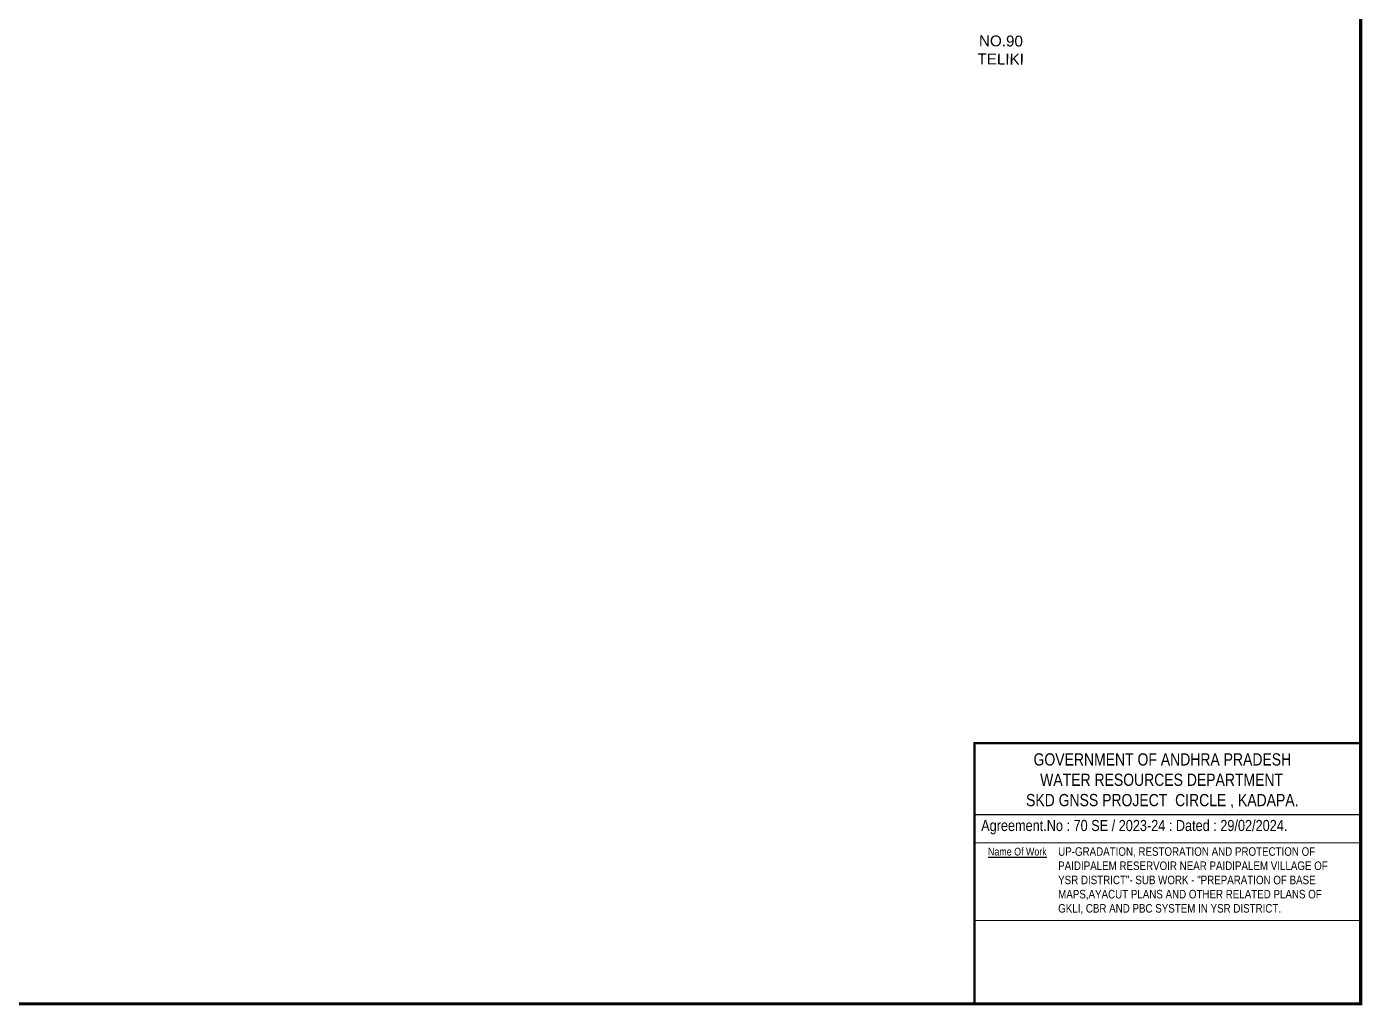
# Model space of a CAD drawing. Header units: inches. Extents: x 193816 to 219909, y 1622772 to 1631107.
# Drawn here: x 197949 to 202243, y 1623007 to 1626154 of the extents above; entities that cross this region are included whole.
import ezdxf

# ---------------------------------------------------------------- set-up
doc = ezdxf.new("R2010")
doc.units = ezdxf.units.IN
doc.header["$LTSCALE"] = 15
doc.header["$MEASUREMENT"] = 0
for name, color, linetype in [('FRAME 025', 7, 'Continuous'), ('TEXT', 1, 'Continuous'), ('TITLEBLOCK', 7, 'Continuous'), ('VILLAGE BOUNADRY', 5, 'Continuous')]:
    doc.layers.add(name, color=color, linetype=linetype)
doc.styles.add('ARIALN', font='ARIALN.TTF')
doc.styles.get("Standard").update_dxf_attribs({"font": 'arial.ttf'})

msp = doc.modelspace()

# ---------------------------------------------------------------- linework, layer by layer
at = {"layer": 'FRAME 025', "lineweight": -3}
for points, elevation in [([(201000.2, 1623621), (202242.6, 1623621)], 0.4), ([(201000.2, 1623529.7), (202240.7, 1623530.5)], 4.9), ([(201000, 1623280.9), (202242.1, 1623280.2)], 6)]:
    msp.add_lwpolyline(points, dxfattribs=dict(at, elevation=elevation))
at = {"layer": 'VILLAGE BOUNADRY', "color": 5}
for points, const_width in [([(202238.4, 1623012.3), (193820.6, 1623012.3), (193820.6, 1630634.2), (202238.4, 1630634.2)], 10), ([(202238.4, 1623012.3), (200996.3, 1623012.3), (200996.3, 1623849.8), (202238.4, 1623849.8)], 7.4)]:
    msp.add_lwpolyline(points, close=True, dxfattribs=dict(at, const_width=const_width))

# ---------------------------------------------------------------- texts
at = {"layer": 'TEXT', "insert": (200882.3, 1626127.5), "char_height": 35, "width": 392.727, "attachment_point": 1, "rotation": 359.4473}
msp.add_mtext('\\pi128.73912;NO.90 \\P\\pi124.4059;TELIKI', dxfattribs=at)
at = {"layer": 'TITLEBLOCK', "extrusion": (0.000201441, 0.004807, 0.999988), "style": 'ARIALN'}
msp.add_text('%%UName Of Work', height=24.911, rotation=359.9999, dxfattribs=at).set_placement((201039.9, 1623470, 7845.9))
at = {"layer": 'TITLEBLOCK', "extrusion": (0.000201441, 0.004807, 0.999988), "attachment_point": 1, "text_direction": (1, -1e-06, -0.000201), "style": 'ARIALN'}
for s, insert, char_height, width in [('\\pi45.02133;GOVERNMENT OF ANDHRA PRADESH  \\P\\pi66.35644;WATER RESOURCES DEPARTMENT      \\P\\pi21.03772;SKD GNSS PROJECT  CIRCLE , KADAPA.', (201141.2, 1623817.5, -5.6), 39.219, 912.414), ('Agreement.No : 70 SE / 2023-24 : Dated : 29/02/2024.', (201017.9, 1623603.2, -1.6), 35.623, 1149.877), ('UP-GRADATION, RESTORATION AND PROTECTION OF PAIDIPALEM RESERVOIR NEAR PAIDIPALEM VILLAGE OF YSR DISTRICT"- SUB WORK - "PREPARATION OF BASE MAPS,AYACUT PLANS AND OTHER RELATED PLANS OF GKLI, CBR AND PBC SYSTEM IN YSR DISTRICT.', (201265.5, 1623515.4, -0.9), 27.4026, 884.521)]:
    msp.add_mtext(s, dxfattribs=dict(at, insert=insert, char_height=char_height, width=width))

doc.saveas('drawing.dxf')
